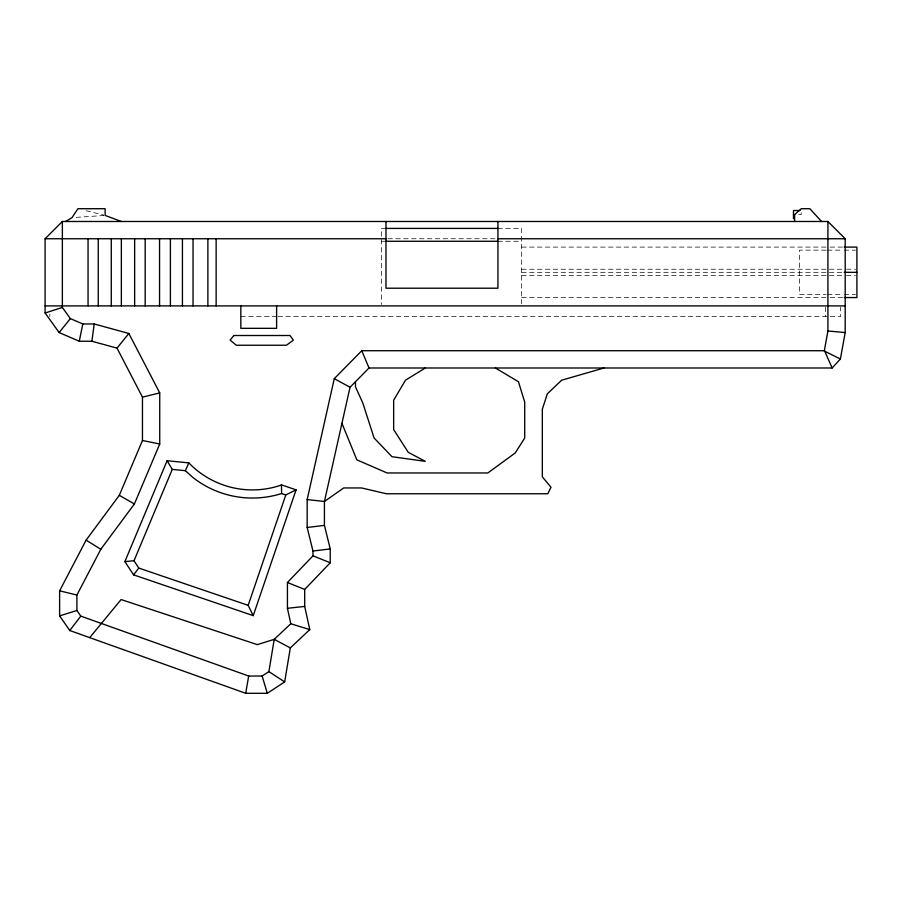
<?xml version="1.0" encoding="UTF-8"?>
<svg xmlns="http://www.w3.org/2000/svg" width="902" height="902" viewBox="0 0 902 902"><rect width="100%" height="100%" fill="white"/><g stroke="black" fill="none" stroke-linecap="round" stroke-linejoin="round"><path stroke-width="0.68" stroke-dasharray="4.51 3.38" d="M76.163 217.371L103.764 215.51M798.586 214.62L801.224 214.62L801.224 211.711M385.977 228.409L381.366 228.409L381.366 304.493M497.938 228.409L521.672 228.409L521.672 304.493M387.905 238.748L496.314 238.748M381.366 241.274L384.827 241.274M497.938 241.274L521.672 241.274M521.672 247.103L828.735 247.103M830.133 247.103L842.818 247.103M826.108 250.158L799.522 250.158L799.522 294.503L826.108 294.503M827.517 250.158L842.908 250.158M844.306 250.158L855.502 250.158M521.672 269.236L845.197 269.236M846.493 269.236L855.603 269.236M521.672 272.325L842.908 272.325M521.672 275.426L845.197 275.426M846.493 275.426L855.603 275.426M827.517 294.503L842.908 294.503M844.306 294.503L855.502 294.503M521.672 297.559L828.735 297.559M830.133 297.559L842.818 297.559M240.834 316.625L276.61 316.625M278.019 316.625L840.45 316.625L840.45 307.244M86.096 210.718L103.775 215.082M825.612 307.244L825.612 316.625M49.847 313.941L49.847 316.625"/><path stroke-width="1.35" d="M91.88 341.238L94.214 323.965L82.826 323.965L70.367 318.598L62.362 307.447L62.362 221.486L827.923 221.486L845.197 238.748L845.197 332.556L840.382 358.996L832.14 367.993L369.008 367.993L350.032 387.251L324.427 501.478L324.427 525.392L330.233 548.923L330.233 562.769L304.696 589.446L304.696 606.426L309.769 629.619L290.309 647.918L284.671 681.912L267.296 693.288L245.694 693.288L69.758 630.521L59.622 615.874L59.622 590.81L86.118 540.106L119.301 495.333L142.46 440.503L142.46 397.139L117.012 348.127L91.88 341.238L79.263 341.238L59.126 332.556L45.1 312.994L45.1 238.748L62.362 221.486M94.214 323.965L128.851 333.469L159.733 392.922L159.733 443.998L134.398 503.959L100.799 549.295L76.895 595.049L76.895 610.485L80.797 616.122L248.681 676.026L262.144 676.026L268.875 671.618L274.231 639.338L290.805 623.744L287.434 608.298L287.434 582.512L312.971 555.835L312.971 551.021L307.165 527.49L307.165 499.573L334.27 378.66L361.781 350.72L824.541 350.72L832.14 367.993M245.694 693.288L248.681 676.026M827.923 221.486L827.923 330.989L824.281 351.002L840.382 358.996M79.263 341.238L82.826 323.965M253.236 615.638L248.174 605.343L285.799 494.916L296.082 489.854L281.435 484.859L278.989 485.828A88.317 88.317 0 0 1 188.822 462.873L167.095 460.73L124.882 561.596L133.53 574.845L253.236 615.638L296.082 489.854M248.174 605.343L138.795 568.08L134.015 560.762L172.271 469.39L167.095 460.73M172.271 469.39L185.361 470.686L188.822 462.873M69.758 630.521L80.797 616.122M133.53 574.845L138.795 568.08M59.126 332.556L70.367 318.598M117.012 348.127L128.851 333.469M89.693 637.635L121.094 599.559L257.318 644.626L274.231 639.338L290.309 647.918M793.478 214.62L794.628 214.62L801.292 208.712L809.861 208.712L821.542 221.486M425.338 367.993L405.46 380.216L393.655 400.24L393.655 429.589L408.268 452.342L425.327 461.339L392.02 456.716L374.104 438.022L362.762 402.878L355.478 386.811L355.478 381.726M65.575 221.486L72.025 217.641L77.933 208.712L105.139 208.712L105.139 215.42L121.353 221.486M285.799 494.916L281.435 493.574A96.446 96.446 0 0 1 192.881 477.474L185.361 470.686M45.1 312.994L62.362 307.447M59.622 615.874L76.895 610.485M603.979 367.993L561.63 380.216L547.3 393.858L542.327 409.237L542.327 476.831L550.975 487.227L547.841 493.766L386.428 493.766L361.533 487.948L343.73 487.948L324.427 501.478L307.165 499.573M142.46 397.139L159.733 392.922M307.165 527.49L324.427 525.392M312.971 551.021L330.233 548.923M287.434 608.298L304.696 606.426M124.882 561.596L134.015 560.762M799.939 210.504L793.478 210.504L793.478 218.746M385.977 228.409L497.938 228.409M45.1 238.748L385.977 238.748M497.938 238.748L845.197 238.748M385.977 241.274L497.938 241.274M844.227 247.103L856.9 247.103L856.9 297.559L844.227 297.559M844.227 272.325L856.9 272.325M45.1 305.902L845.197 305.902M827.923 330.989L845.197 332.556M142.46 440.503L159.733 443.998M59.622 590.81L76.895 595.049M290.805 623.744L309.769 629.619M312.971 555.835L330.233 562.769M287.434 582.512L304.696 589.446M334.27 378.66L350.032 387.251M119.301 495.333L134.398 503.959M495.367 367.993L518.447 381.726L524.716 402.044L524.716 438.022L515.267 452.928L487.847 472.964L387.105 472.964L356.854 459.851L341.948 423.331M86.118 540.106L100.799 549.295M268.875 671.618L284.671 681.912M361.781 350.72L369.008 367.993M262.144 676.026L267.296 693.288M281.435 484.859L281.627 493.495M794.628 214.62L794.628 221.486M497.938 221.486L497.938 288.212L385.977 288.212L385.977 221.486M276.61 305.902L276.61 328.328L240.834 328.328L240.834 305.902M216.142 238.748L216.142 305.902M207.888 238.748L207.888 305.902M193.039 238.748L193.039 305.902M182.429 238.748L182.429 305.902M170.399 238.748L170.399 305.902M159.553 238.748L159.553 305.902M145.166 238.748L145.166 305.902M134.646 238.748L134.646 305.902M121.353 238.748L121.353 305.902M111.273 238.748L111.273 305.902M98.25 238.748L98.25 305.902M88.058 238.748L88.058 305.902M233.922 335.51L230.111 340.054L236.301 345.24L286.464 345.24L293.364 340.144L289.982 335.51L233.922 335.51"/></g></svg>
